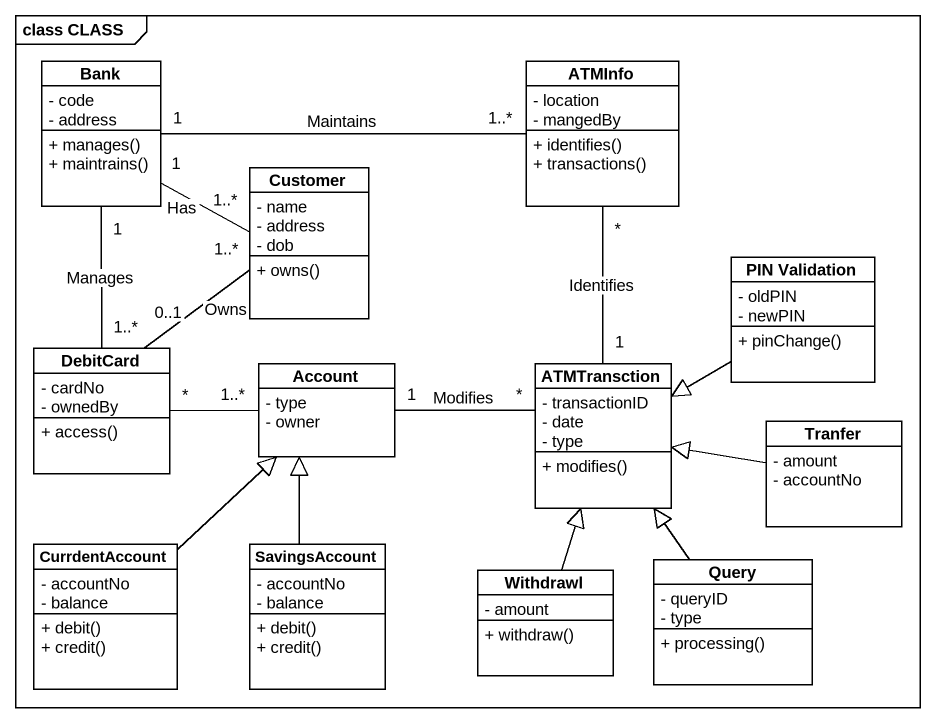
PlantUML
@startuml
mainframe class CLASS
hide circle
hide empty members
skinparam classAttributeIconSize 0
class Bank {
  - code
  - address
  + manages()
  + maintrains()
}
class ATMInfo {
  - location
  - mangedBy
  + identifies()
  + transactions()
}
class Customer {
  - name
  - address
  - dob
  + owns()
}
class "PIN Validation" as PIN_Validation {
  - oldPIN
  - newPIN
  + pinChange()
}
class DebitCard {
  - cardNo
  - ownedBy
  + access()
}
class Account {
  - type
  - owner
}
class ATMTransction {
  - transactionID
  - date
  - type
  + modifies()
}
class Tranfer {
  - amount
  - accountNo
}
class CurrdentAccount {
  - accountNo
  - balance
  + debit()
  + credit()
}
class SavingsAccount {
  - accountNo
  - balance
  + debit()
  + credit()
}
class Withdrawl {
  - amount
  + withdraw()
}
class Query {
  - queryID
  - type
  + processing()
}
Bank "1" -right- "1..*" ATMInfo : Maintains
Bank "1" -right- "1..*" Customer : Has
Bank "1" -- "1..*" DebitCard : Manages
PIN_Validation -left-|> ATMTransction
DebitCard "0..1" -up- "1..*" Customer : Owns
DebitCard "*" -right- "1..*" Account
Account "1" -right- "*" ATMTransction : Modifies
ATMTransction "1" -up- "*" ATMInfo : Identifies
Tranfer -left-|> ATMTransction
CurrdentAccount -up-|> Account
SavingsAccount -up-|> Account
Withdrawl -up-|> ATMTransction
Query -up-|> ATMTransction
@enduml
